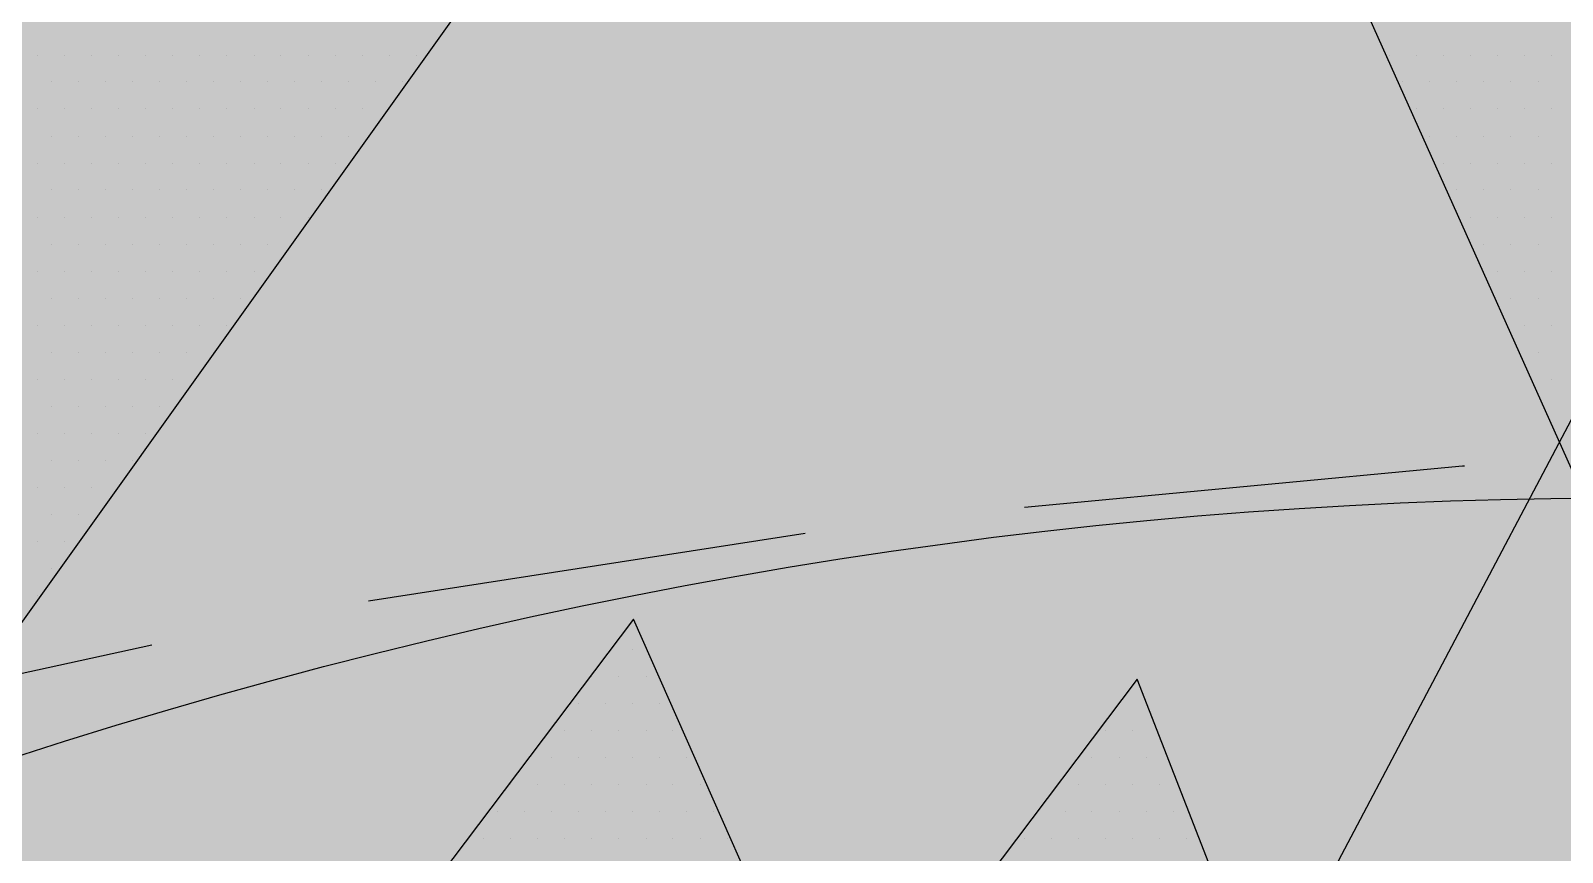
# Paper-space layout 'Layout1' of a CAD drawing. Extents: x -43 to 2298, y -18 to 768.
# Drawn here: x 140.317 to 143.436, y 268.768 to 270.442 of the extents above; entities that cross this region are included whole.
import ezdxf

# ---------------------------------------------------------------- set-up
doc = ezdxf.new("R2010")
doc.units = 0
doc.header["$LTSCALE"] = 2
doc.linetypes.add('CACHEX2', pattern=[0.75, 0.5, -0.25])
doc.layers.add('CARTOUCHE', color=7, linetype='Continuous')
doc.layers.add('LOGO', color=7, linetype='Continuous')

# ---------------------------------------------------------------- blocks, each defined once
blk = doc.blocks.new('A$C715108E3')
at = {"layer": 'LOGO', "color": 131}
for p, q in [((-9.4239, 0.6123), (-9.4239, 0.6123)), ((-9.3321, 0.6123), (-9.3321, 0.6123)), ((-9.2402, 0.6123), (-9.2402, 0.6123)), ((-9.1488, 0.6123), (-9.1488, 0.6123)), ((-9.0567, 0.6123), (-9.0567, 0.6123)), ((-8.9651, 0.6123), (-8.9651, 0.6123)), ((-8.8735, 0.6123), (-8.8735, 0.6123)), ((-8.7818, 0.6123), (-8.7818, 0.6123)), ((-8.69, 0.6123), (-8.69, 0.6123)), ((-8.5985, 0.6123), (-8.5985, 0.6123)), ((-8.5067, 0.6123), (-8.5067, 0.6123)), ((-8.4147, 0.6123), (-8.4147, 0.6123)), ((-8.3226, 0.6123), (-8.3226, 0.6123)), ((-8.2316, 0.6123), (-8.2316, 0.6123)), ((-8.1394, 0.6123), (-8.1394, 0.6123)), ((-4.8484, 0.6125), (-4.8484, 0.6125)), ((-4.8369, 0.6125), (-4.8369, 0.6125)), ((-4.7453, 0.6125), (-4.7453, 0.6125)), ((-4.6537, 0.6125), (-4.6537, 0.6125)), ((-4.562, 0.6125), (-4.562, 0.6125)), ((-4.47, 0.6125), (-4.47, 0.6125)), ((-4.3787, 0.6125), (-4.3787, 0.6125)), ((-4.2867, 0.6125), (-4.2867, 0.6125)), ((-9.3778, 0.521), (-9.3778, 0.521)), ((-9.2863, 0.521), (-9.2863, 0.521)), ((-9.1945, 0.521), (-9.1945, 0.521)), ((-9.1027, 0.521), (-9.1027, 0.521)), ((-9.0112, 0.521), (-9.0112, 0.521)), ((-8.9194, 0.521), (-8.9194, 0.521)), ((-8.8275, 0.521), (-8.8275, 0.521)), ((-8.7361, 0.521), (-8.7361, 0.521)), ((-8.6442, 0.521), (-8.6442, 0.521)), ((-8.5522, 0.521), (-8.5522, 0.521)), ((-8.461, 0.521), (-8.461, 0.521)), ((-8.3689, 0.521), (-8.3689, 0.521)), ((-8.2769, 0.521), (-8.2769, 0.521)), ((-8.1851, 0.521), (-8.1851, 0.521)), ((-4.807, 0.521), (-4.807, 0.521)), ((-4.7912, 0.521), (-4.7912, 0.521)), ((-4.6992, 0.521), (-4.6992, 0.521)), ((-4.6076, 0.521), (-4.6076, 0.521)), ((-4.5159, 0.521), (-4.5159, 0.521)), ((-4.4243, 0.521), (-4.4243, 0.521)), ((-4.3322, 0.521), (-4.3322, 0.521)), ((-9.4239, 0.4296), (-9.4239, 0.4296)), ((-9.3321, 0.4296), (-9.3321, 0.4296)), ((-9.2402, 0.4296), (-9.2402, 0.4296)), ((-9.1488, 0.4296), (-9.1488, 0.4296)), ((-9.0567, 0.4296), (-9.0567, 0.4296)), ((-8.9651, 0.4296), (-8.9651, 0.4296)), ((-8.8735, 0.4296), (-8.8735, 0.4296)), ((-8.7818, 0.4296), (-8.7818, 0.4296)), ((-8.69, 0.4296), (-8.69, 0.4296)), ((-8.5985, 0.4296), (-8.5985, 0.4296)), ((-8.5067, 0.4296), (-8.5067, 0.4296)), ((-8.4147, 0.4296), (-8.4147, 0.4296)), ((-8.3226, 0.4296), (-8.3226, 0.4296)), ((-4.7663, 0.4296), (-4.7663, 0.4296)), ((-4.7453, 0.4296), (-4.7453, 0.4296)), ((-4.6537, 0.4296), (-4.6537, 0.4296)), ((-4.562, 0.4296), (-4.562, 0.4296)), ((-4.47, 0.4296), (-4.47, 0.4296)), ((-4.3787, 0.4296), (-4.3787, 0.4296)), ((-4.2867, 0.4296), (-4.2867, 0.4296)), ((-9.3778, 0.3372), (-9.3778, 0.3372)), ((-9.2863, 0.3372), (-9.2863, 0.3372)), ((-9.1945, 0.3372), (-9.1945, 0.3372)), ((-9.1027, 0.3372), (-9.1027, 0.3372)), ((-9.0112, 0.3372), (-9.0112, 0.3372)), ((-8.9194, 0.3372), (-8.9194, 0.3372)), ((-8.8275, 0.3372), (-8.8275, 0.3372)), ((-8.7361, 0.3372), (-8.7361, 0.3372)), ((-8.6442, 0.3372), (-8.6442, 0.3372)), ((-8.5522, 0.3372), (-8.5522, 0.3372)), ((-8.461, 0.3372), (-8.461, 0.3372)), ((-8.3689, 0.3372), (-8.3689, 0.3372)), ((-4.7251, 0.3372), (-4.7251, 0.3372)), ((-4.6992, 0.3372), (-4.6992, 0.3372)), ((-4.6076, 0.3372), (-4.6076, 0.3372)), ((-4.5159, 0.3372), (-4.5159, 0.3372)), ((-4.4243, 0.3372), (-4.4243, 0.3372)), ((-4.3322, 0.3372), (-4.3322, 0.3372)), ((-9.4239, 0.2459), (-9.4239, 0.2459)), ((-9.3321, 0.2459), (-9.3321, 0.2459)), ((-9.2402, 0.2459), (-9.2402, 0.2459)), ((-9.1488, 0.2459), (-9.1488, 0.2459)), ((-9.0567, 0.2459), (-9.0567, 0.2459)), ((-8.9651, 0.2459), (-8.9651, 0.2459)), ((-8.8735, 0.2459), (-8.8735, 0.2459)), ((-8.7818, 0.2459), (-8.7818, 0.2459)), ((-8.69, 0.2459), (-8.69, 0.2459)), ((-8.5985, 0.2459), (-8.5985, 0.2459)), ((-8.5067, 0.2459), (-8.5067, 0.2459)), ((-8.4147, 0.2459), (-8.4147, 0.2459)), ((-4.6842, 0.2459), (-4.6842, 0.2459)), ((-4.6537, 0.2459), (-4.6537, 0.2459)), ((-4.562, 0.2459), (-4.562, 0.2459)), ((-4.47, 0.2459), (-4.47, 0.2459)), ((-4.3787, 0.2459), (-4.3787, 0.2459)), ((-4.2867, 0.2459), (-4.2867, 0.2459)), ((-9.3778, 0.1544), (-9.3778, 0.1544)), ((-9.2863, 0.1544), (-9.2863, 0.1544)), ((-9.1945, 0.1544), (-9.1945, 0.1544)), ((-9.1027, 0.1544), (-9.1027, 0.1544)), ((-9.0112, 0.1544), (-9.0112, 0.1544)), ((-8.9194, 0.1544), (-8.9194, 0.1544)), ((-8.8275, 0.1544), (-8.8275, 0.1544)), ((-8.7361, 0.1544), (-8.7361, 0.1544)), ((-8.6442, 0.1544), (-8.6442, 0.1544)), ((-8.5522, 0.1544), (-8.5522, 0.1544)), ((-8.461, 0.1544), (-8.461, 0.1544)), ((-4.643, 0.1544), (-4.643, 0.1544)), ((-4.6076, 0.1544), (-4.6076, 0.1544)), ((-4.5159, 0.1544), (-4.5159, 0.1544)), ((-4.4243, 0.1544), (-4.4243, 0.1544)), ((-4.3322, 0.1544), (-4.3322, 0.1544)), ((-9.4239, 0.0618), (-9.4239, 0.0618)), ((-9.3321, 0.0618), (-9.3321, 0.0618)), ((-9.2402, 0.0618), (-9.2402, 0.0618)), ((-9.1488, 0.0618), (-9.1488, 0.0618)), ((-9.0567, 0.0618), (-9.0567, 0.0618)), ((-8.9651, 0.0618), (-8.9651, 0.0618)), ((-8.8735, 0.0618), (-8.8735, 0.0618)), ((-8.7818, 0.0618), (-8.7818, 0.0618)), ((-8.69, 0.0618), (-8.69, 0.0618)), ((-8.5985, 0.0618), (-8.5985, 0.0618)), ((-8.5067, 0.0618), (-8.5067, 0.0618)), ((-4.6017, 0.0618), (-4.6017, 0.0618)), ((-4.562, 0.0618), (-4.562, 0.0618)), ((-4.47, 0.0618), (-4.47, 0.0618)), ((-4.3787, 0.0618), (-4.3787, 0.0618)), ((-4.2867, 0.0618), (-4.2867, 0.0618)), ((-9.3778, -0.0294), (-9.3778, -0.0294)), ((-9.2863, -0.0294), (-9.2863, -0.0294)), ((-9.1945, -0.0294), (-9.1945, -0.0294)), ((-9.1027, -0.0294), (-9.1027, -0.0294)), ((-9.0112, -0.0294), (-9.0112, -0.0294)), ((-8.9194, -0.0294), (-8.9194, -0.0294)), ((-8.8275, -0.0294), (-8.8275, -0.0294)), ((-8.7361, -0.0294), (-8.7361, -0.0294)), ((-8.6442, -0.0294), (-8.6442, -0.0294)), ((-4.5609, -0.0294), (-4.5609, -0.0294)), ((-4.5159, -0.0294), (-4.5159, -0.0294)), ((-4.4243, -0.0294), (-4.4243, -0.0294)), ((-4.3322, -0.0294), (-4.3322, -0.0294)), ((-9.4239, -0.1218), (-9.4239, -0.1218)), ((-9.3321, -0.1218), (-9.3321, -0.1218)), ((-9.2402, -0.1218), (-9.2402, -0.1218)), ((-9.1488, -0.1218), (-9.1488, -0.1218)), ((-9.0567, -0.1218), (-9.0567, -0.1218)), ((-8.9651, -0.1218), (-8.9651, -0.1218)), ((-8.8735, -0.1218), (-8.8735, -0.1218)), ((-8.7818, -0.1218), (-8.7818, -0.1218)), ((-8.69, -0.1218), (-8.69, -0.1218)), ((-4.5195, -0.1218), (-4.5195, -0.1218)), ((-4.47, -0.1218), (-4.47, -0.1218)), ((-4.3787, -0.1218), (-4.3787, -0.1218)), ((-4.2867, -0.1218), (-4.2867, -0.1218)), ((-9.3778, -0.2131), (-9.3778, -0.2131)), ((-9.2863, -0.2131), (-9.2863, -0.2131)), ((-9.1945, -0.2131), (-9.1945, -0.2131)), ((-9.1027, -0.2131), (-9.1027, -0.2131)), ((-9.0112, -0.2131), (-9.0112, -0.2131)), ((-8.9194, -0.2131), (-8.9194, -0.2131)), ((-8.8275, -0.2131), (-8.8275, -0.2131)), ((-8.7361, -0.2131), (-8.7361, -0.2131)), ((-4.4786, -0.2133), (-4.4786, -0.2133)), ((-4.4243, -0.2133), (-4.4243, -0.2133)), ((-4.3322, -0.2133), (-4.3322, -0.2133)), ((-9.4239, -0.3047), (-9.4239, -0.3047)), ((-9.3321, -0.3047), (-9.3321, -0.3047)), ((-9.2402, -0.3047), (-9.2402, -0.3047)), ((-9.1488, -0.3047), (-9.1488, -0.3047)), ((-9.0567, -0.3047), (-9.0567, -0.3047)), ((-8.9651, -0.3047), (-8.9651, -0.3047)), ((-8.8735, -0.3047), (-8.8735, -0.3047)), ((-8.7818, -0.3047), (-8.7818, -0.3047)), ((-4.4374, -0.3047), (-4.4374, -0.3047)), ((-4.3787, -0.3047), (-4.3787, -0.3047)), ((-4.2867, -0.3047), (-4.2867, -0.3047)), ((-9.3778, -0.3969), (-9.3778, -0.3969)), ((-9.2863, -0.3969), (-9.2863, -0.3969)), ((-9.1945, -0.3969), (-9.1945, -0.3969)), ((-9.1027, -0.3969), (-9.1027, -0.3969)), ((-9.0112, -0.3969), (-9.0112, -0.3969)), ((-8.9194, -0.3969), (-8.9194, -0.3969)), ((-8.8275, -0.3969), (-8.8275, -0.3969)), ((-4.3965, -0.3971), (-4.3965, -0.3971)), ((-4.3322, -0.3971), (-4.3322, -0.3971)), ((-9.4239, -0.4884), (-9.4239, -0.4884)), ((-9.3321, -0.4884), (-9.3321, -0.4884)), ((-9.2402, -0.4884), (-9.2402, -0.4884)), ((-9.1488, -0.4884), (-9.1488, -0.4884)), ((-9.0567, -0.4884), (-9.0567, -0.4884)), ((-8.9651, -0.4884), (-8.9651, -0.4884)), ((-4.3551, -0.4884), (-4.3551, -0.4884)), ((-4.2867, -0.4884), (-4.2867, -0.4884)), ((-9.3778, -0.5799), (-9.3778, -0.5799)), ((-9.2863, -0.5799), (-9.2863, -0.5799)), ((-9.1945, -0.5799), (-9.1945, -0.5799)), ((-9.1027, -0.5799), (-9.1027, -0.5799)), ((-9.0112, -0.5799), (-9.0112, -0.5799)), ((-4.3139, -0.5799), (-4.3139, -0.5799)), ((-9.4239, -0.6724), (-9.4239, -0.6724)), ((-9.3321, -0.6724), (-9.3321, -0.6724)), ((-9.2402, -0.6724), (-9.2402, -0.6724)), ((-9.1488, -0.6724), (-9.1488, -0.6724)), ((-9.0567, -0.6724), (-9.0567, -0.6724)), ((-4.273, -0.6724), (-4.273, -0.6724)), ((-9.3778, -0.7635), (-9.3778, -0.7635)), ((-9.2863, -0.7635), (-9.2863, -0.7635)), ((-9.1945, -0.7635), (-9.1945, -0.7635)), ((-9.1027, -0.7635), (-9.1027, -0.7635)), ((-9.4239, -0.855), (-9.4239, -0.855)), ((-9.3321, -0.855), (-9.3321, -0.855)), ((-9.2402, -0.855), (-9.2402, -0.855)), ((-9.3778, -0.9474), (-9.3778, -0.9474)), ((-9.2863, -0.9474), (-9.2863, -0.9474)), ((-9.4239, -1.0386), (-9.4239, -1.0386)), ((-9.3321, -1.0386), (-9.3321, -1.0386)), ((-9.3778, -1.1301), (-9.3778, -1.1301)), ((-9.4239, -1.2223), (-9.4239, -1.2223)), ((-7.412, -1.3138), (-7.412, -1.3138)), ((-7.4812, -1.4052), (-7.4812, -1.4052)), ((-7.4058, -1.4052), (-7.4058, -1.4052)), ((-7.5505, -1.4974), (-7.5505, -1.4974)), ((-7.5434, -1.4974), (-7.5434, -1.4974)), ((-7.4515, -1.4974), (-7.4515, -1.4974)), ((-7.3597, -1.4974), (-7.3597, -1.4974)), ((-7.6197, -1.5889), (-7.6197, -1.5889)), ((-7.5891, -1.5889), (-7.5891, -1.5889)), ((-7.4973, -1.5889), (-7.4973, -1.5889)), ((-7.4058, -1.5889), (-7.4058, -1.5889)), ((-7.314, -1.5889), (-7.314, -1.5889)), ((-5.7555, -1.5889), (-5.7555, -1.5889)), ((-5.7543, -1.5889), (-5.7543, -1.5889)), ((-5.6625, -1.5889), (-5.6625, -1.5889)), ((-7.6888, -1.6803), (-7.6888, -1.6803)), ((-7.635, -1.6803), (-7.635, -1.6803)), ((-7.5434, -1.6803), (-7.5434, -1.6803)), ((-7.4515, -1.6803), (-7.4515, -1.6803)), ((-7.3597, -1.6803), (-7.3597, -1.6803)), ((-7.2683, -1.6803), (-7.2683, -1.6803)), ((-5.8244, -1.6803), (-5.8244, -1.6803)), ((-5.8001, -1.6803), (-5.8001, -1.6803)), ((-5.7088, -1.6803), (-5.7088, -1.6803)), ((-7.7582, -1.7729), (-7.7582, -1.7729)), ((-7.6809, -1.7729), (-7.6809, -1.7729)), ((-7.5891, -1.7729), (-7.5891, -1.7729)), ((-7.4973, -1.7729), (-7.4973, -1.7729)), ((-7.4058, -1.7729), (-7.4058, -1.7729)), ((-7.314, -1.7729), (-7.314, -1.7729)), ((-7.2222, -1.7729), (-7.2222, -1.7729)), ((-5.8941, -1.7729), (-5.8941, -1.7729)), ((-5.8464, -1.7729), (-5.8464, -1.7729)), ((-5.7543, -1.7729), (-5.7543, -1.7729)), ((-5.6625, -1.7729), (-5.6625, -1.7729)), ((-7.8273, -1.864), (-7.8273, -1.864)), ((-7.8185, -1.864), (-7.8185, -1.864)), ((-7.7267, -1.864), (-7.7267, -1.864)), ((-7.635, -1.864), (-7.635, -1.864)), ((-7.5434, -1.864), (-7.5434, -1.864)), ((-7.4515, -1.864), (-7.4515, -1.864)), ((-7.3597, -1.864), (-7.3597, -1.864)), ((-7.2683, -1.864), (-7.2683, -1.864)), ((-7.1764, -1.864), (-7.1764, -1.864)), ((-5.9631, -1.864), (-5.9631, -1.864)), ((-5.8921, -1.864), (-5.8921, -1.864)), ((-5.8001, -1.864), (-5.8001, -1.864)), ((-5.7088, -1.864), (-5.7088, -1.864)), ((-5.6168, -1.864), (-5.6168, -1.864)), ((-7.8965, -1.9557), (-7.8965, -1.9557)), ((-7.8642, -1.9557), (-7.8642, -1.9557)), ((-7.7724, -1.9557), (-7.7724, -1.9557)), ((-7.6809, -1.9557), (-7.6809, -1.9557)), ((-7.5891, -1.9557), (-7.5891, -1.9557)), ((-7.4973, -1.9557), (-7.4973, -1.9557)), ((-7.4058, -1.9557), (-7.4058, -1.9557)), ((-7.314, -1.9557), (-7.314, -1.9557)), ((-7.2222, -1.9557), (-7.2222, -1.9557)), ((-7.1307, -1.9557), (-7.1307, -1.9557)), ((-6.0321, -1.9557), (-6.0321, -1.9557)), ((-6.0296, -1.9557), (-6.0296, -1.9557)), ((-5.9376, -1.9557), (-5.9376, -1.9557)), ((-5.8464, -1.9557), (-5.8464, -1.9557)), ((-5.7543, -1.9557), (-5.7543, -1.9557)), ((-5.6625, -1.9557), (-5.6625, -1.9557)), ((-5.571, -1.9557), (-5.571, -1.9557)), ((-7.966, -2.0481), (-7.966, -2.0481)), ((-7.91, -2.0481), (-7.91, -2.0481)), ((-7.8185, -2.0481), (-7.8185, -2.0481)), ((-7.7267, -2.0481), (-7.7267, -2.0481)), ((-7.635, -2.0481), (-7.635, -2.0481)), ((-7.5434, -2.0481), (-7.5434, -2.0481)), ((-7.4515, -2.0481), (-7.4515, -2.0481)), ((-7.3597, -2.0481), (-7.3597, -2.0481)), ((-7.2683, -2.0481), (-7.2683, -2.0481)), ((-7.1764, -2.0481), (-7.1764, -2.0481)), ((-7.0846, -2.0481), (-7.0846, -2.0481)), ((-6.102, -2.0481), (-6.102, -2.0481)), ((-6.0757, -2.0481), (-6.0757, -2.0481)), ((-5.9841, -2.0481), (-5.9841, -2.0481)), ((-5.8921, -2.0481), (-5.8921, -2.0481)), ((-5.8001, -2.0481), (-5.8001, -2.0481)), ((-5.7088, -2.0481), (-5.7088, -2.0481)), ((-5.6168, -2.0481), (-5.6168, -2.0481)), ((-5.5249, -2.0481), (-5.5249, -2.0481))]:
    blk.add_line(p, q, dxfattribs=at)
blk.add_lwpolyline([(-17.4242, -1.4573), (-18.4152, -2.5691), (-18.6566, -2.9311), (-18.705, -3.0278), (-11.9873, -3.7284), (-11.0696, -3.3901), (-10.6346, -2.9311), (-6.8859, 2.3168), (-8.5773, 2.3168), (-9.0123, 2.2688), (-11.5252, -1.2823), (-12.7091, 1.3505), (-13.4102, 1.1331), (-14.1349, 0.795), (-14.1589, 0.6743), (-12.951, -2.0066)], close=True, dxfattribs=at)
blk.add_lwpolyline([(3.9051, -3.7588), (-0.4601, -3.2749), (1.2763, -0.8417), (0, 0), (-1.7101, -2.322), (-3.5228, 1.6324), (-4.3907, 1.9382), (-5.4878, 2.0402), (-2.8588, -3.8274), (-4.4672, -5.9198), (-4.8244, -3.2921), (-5.1561, -2.8832), (-5.6923, -1.5053), (-6.7131, -2.8584), (-7.4026, -1.3018), (-8.4999, -2.7561), (-7.811, -4.4145), (-9.1641, -6.2255)], dxfattribs=at)
blk = doc.blocks.new('A$C581E6685')
at = {"layer": 'LOGO'}
blk.add_hatch(color=32, dxfattribs=at).paths.add_polyline_path([(-39.8519, 24.2064), (-40.7961, 26.4077), (-33.3292, 40.5507)])
at = {"layer": 'LOGO', "color": 32}
blk.add_lwpolyline([(-39.8519, 24.2064), (-40.7961, 26.4077), (-33.3292, 40.5507)], close=True, dxfattribs=at)
at = {"layer": 'LOGO', "color": 32, "linetype": 'CACHEX2', "ltscale": 1.5}
blk.add_ellipse((-38.0538, 23.8138), major_axis=(-19.0311, -3.534), ratio=0.590567, dxfattribs=at)
at = {"layer": 'LOGO', "color": 32}
blk.add_ellipse((-37.6144, 23.8499), major_axis=(-13.5768, -4.2839), ratio=0.791971, dxfattribs=at)
at = {"layer": 'CARTOUCHE'}
blk.add_blockref('A$C715108E3', (-31.6739, 36.3189), dxfattribs=at)

psp = doc.layouts.get("Layout1")

# ---------------------------------------------------------------- hatches: boundary and pattern name
at = {"layer": 'CARTOUCHE', "true_color": 0xffffff}
h = psp.add_hatch(color=7, dxfattribs=at)
h.dxf.hatch_style = 1
edge = h.paths.add_edge_path()
edge.add_spline(control_points=[(127.7197, 272.4748), (127.7197, 261.5837), (127.7197, 250.6925), (127.7197, 246.8525), (131.5597, 246.8525), (177.0989, 246.8525), (222.6382, 246.8525), (226.4782, 246.8525), (226.4782, 250.6925), (226.4782, 261.5837), (226.4782, 272.4748), (226.4782, 276.3148), (222.6382, 276.3148), (177.0989, 276.3148), (131.5597, 276.3148), (127.7197, 276.3148), (127.7197, 272.4748)], knot_values=[0, 0, 0, 1, 1, 2.570796, 2.570796, 3.570796, 3.570796, 5.141593, 5.141593, 6.141593, 6.141593, 7.712389, 7.712389, 8.712389, 8.712389, 10.283185, 10.283185, 10.283185], weights=[1, 1, 1, 0.707107, 1, 1, 1, 0.707107, 1, 1, 1, 0.707107, 1, 1, 1, 0.707107, 1], degree=2, periodic=0)

# ---------------------------------------------------------------- linework, layer by layer
at = {"layer": 'CARTOUCHE'}
psp.add_rational_spline([(127.7197, 272.4748), (127.7197, 261.5837), (127.7197, 250.6925), (127.7197, 246.8525), (131.5597, 246.8525), (177.0989, 246.8525), (222.6382, 246.8525), (226.4782, 246.8525), (226.4782, 250.6925), (226.4782, 261.5837), (226.4782, 272.4748), (226.4782, 276.3148), (222.6382, 276.3148), (177.0989, 276.3148), (131.5597, 276.3148), (127.7197, 276.3148), (127.7197, 272.4748)], [1, 1, 1, 0.707106781187, 1, 1, 1, 0.707106781187, 1, 1, 1, 0.707106781187, 1, 1, 1, 0.707106781187, 1], degree=2, knots=[0, 0, 0, 1, 1, 2.570796, 2.570796, 3.570796, 3.570796, 5.141593, 5.141593, 6.141593, 6.141593, 7.712389, 7.712389, 8.712389, 8.712389, 10.283185, 10.283185, 10.283185], dxfattribs=at)

# ---------------------------------------------------------------- block references
at = {"layer": 'CARTOUCHE', "xscale": 0.6, "yscale": 0.6, "zscale": 0.6}
psp.add_blockref('A$C581E6685', (164.9904, 248.2331), dxfattribs=at)

doc.saveas('drawing.dxf')
